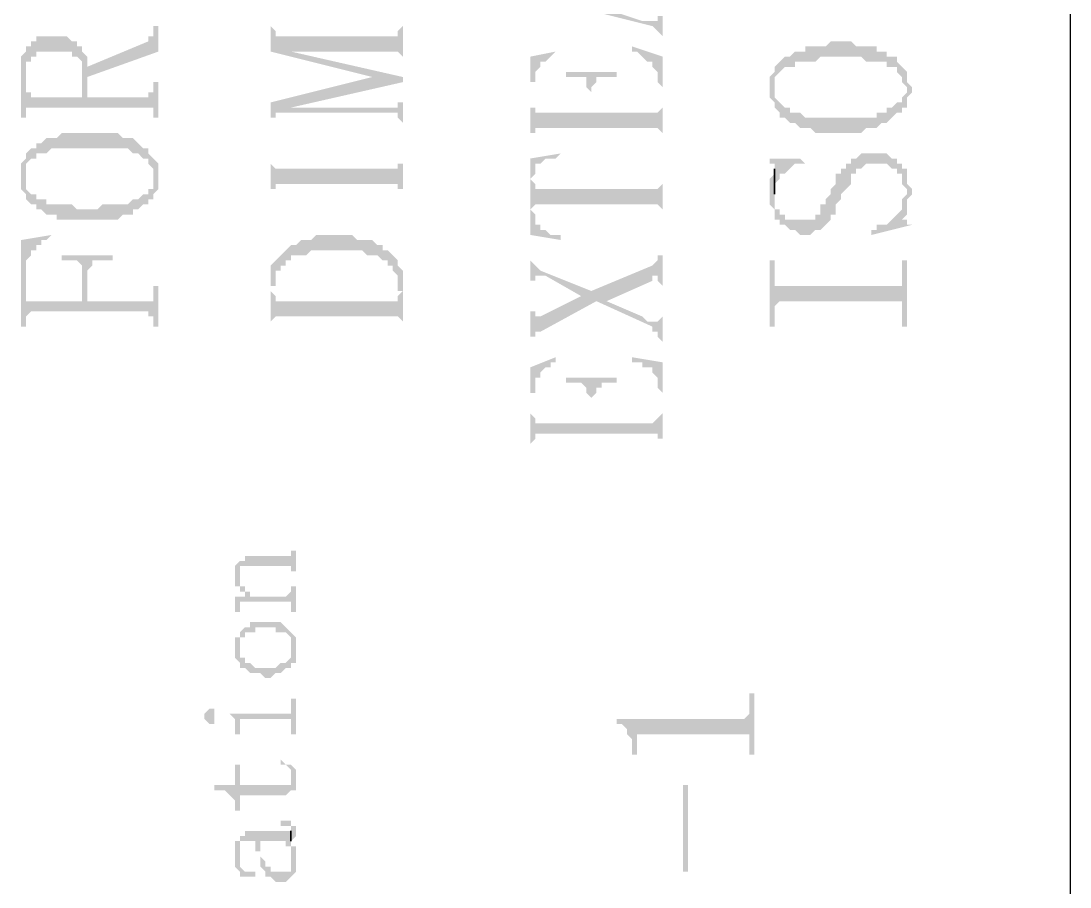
# Model space of a CAD drawing. Header units: millimetres. Extents: x 1186 to 2336, y 1181 to 1549.
# Drawn here: x 1463.78 to 1473.08, y 1452.67 to 1460.35 of the extents above; entities that cross this region are included whole.
import ezdxf

# ---------------------------------------------------------------- set-up
doc = ezdxf.new("R2010")
doc.units = ezdxf.units.MM

msp = doc.modelspace()

# ---------------------------------------------------------------- hatches: boundary and pattern name
at = {"transparency": 33554559}
for points in [[(1468.29287, 1460.57228), (1469.37604, 1460.30149), (1469.42117, 1460.25636), (1469.42117, 1460.25636), (1469.46631, 1460.21123), (1469.46631, 1460.16609), (1469.46631, 1460.43689), (1469.46631, 1460.39176), (1469.42117, 1460.39176), (1469.42117, 1460.34662), (1469.28578, 1460.34662), (1469.01499, 1460.43689), (1469.01499, 1460.75281), (1468.96985, 1460.43689), (1468.38313, 1460.57228), (1468.38313, 1460.57228)], [(1464.36637, 1459.94043), (1464.36637, 1459.85017), (1464.99822, 1460.07583), (1464.99822, 1460.30149), (1464.95309, 1460.30149), (1464.95309, 1460.25636), (1464.95309, 1460.21123), (1464.90796, 1460.21123), (1464.90796, 1460.16609)], [(1465.99113, 1460.30149), (1465.99113, 1460.07583), (1466.89377, 1459.85017), (1466.89377, 1459.85017), (1467.16457, 1459.80504), (1467.16457, 1459.85017), (1466.17166, 1460.07583), (1466.17166, 1460.07583), (1466.08139, 1460.21123), (1466.03626, 1460.21123), (1466.03626, 1460.25636), (1465.99113, 1460.30149)], [(1466.08139, 1460.21123), (1466.17166, 1460.07583), (1467.11943, 1460.07583), (1467.16457, 1460.0307), (1467.16457, 1459.98557), (1467.16457, 1460.30149), (1467.16457, 1460.30149), (1467.11943, 1460.25636), (1467.11943, 1460.21123), (1467.0743, 1460.21123)], [(1463.77965, 1459.8953), (1463.77965, 1459.48911), (1463.82479, 1459.48911), (1463.82479, 1459.85017), (1463.82479, 1459.98557), (1463.86992, 1459.98557), (1463.86992, 1460.0307), (1463.91505, 1460.0307), (1463.91505, 1460.07583), (1464.23097, 1460.07583), (1464.23097, 1460.0307), (1464.27611, 1460.0307), (1464.32124, 1459.98557), (1464.32124, 1459.94043), (1464.32124, 1459.66964), (1464.36637, 1460.0307), (1464.32124, 1460.07583), (1464.32124, 1460.12096), (1464.27611, 1460.12096), (1464.27611, 1460.16609), (1464.23097, 1460.16609), (1464.18584, 1460.21123), (1463.91505, 1460.21123), (1463.91505, 1460.16609), (1463.86992, 1460.16609), (1463.86992, 1460.12096), (1463.82479, 1460.12096), (1463.82479, 1460.07583), (1463.82479, 1460.07583), (1463.77965, 1460.0307), (1463.77965, 1459.94043), (1463.77965, 1459.94043)], [(1470.45921, 1459.8953), (1470.45921, 1459.7599), (1470.45921, 1459.80504), (1470.45921, 1459.85017), (1470.50435, 1459.8953), (1470.50435, 1459.8953), (1470.54948, 1459.94043), (1470.63974, 1459.94043), (1470.63974, 1459.98557), (1470.82027, 1459.98557), (1470.8654, 1460.0307), (1471.22646, 1460.0307), (1471.27159, 1459.98557), (1471.45212, 1459.98557), (1471.45212, 1459.94043), (1471.54239, 1459.94043), (1471.54239, 1459.8953), (1471.58752, 1459.85017), (1471.58752, 1459.80504), (1471.63265, 1459.7599), (1471.63265, 1459.8953), (1471.58752, 1459.94043), (1471.58752, 1459.94043), (1471.54239, 1459.98557), (1471.54239, 1460.0307), (1471.45212, 1460.0307), (1471.45212, 1460.07583), (1471.36186, 1460.07583), (1471.36186, 1460.12096), (1471.18133, 1460.12096), (1471.1362, 1460.16609), (1470.95567, 1460.16609), (1470.91054, 1460.12096), (1470.73001, 1460.12096), (1470.73001, 1460.07583), (1470.63974, 1460.07583), (1470.59461, 1460.0307), (1470.54948, 1460.0307), (1470.50435, 1459.98557), (1470.50435, 1459.98557), (1470.45921, 1459.94043)], [(1468.29287, 1460.0307), (1468.29287, 1459.30858), (1468.29287, 1459.80504), (1468.338, 1459.80504), (1468.338, 1459.85017), (1468.338, 1459.8953), (1468.38313, 1459.94043), (1468.38313, 1459.98557), (1468.42827, 1459.98557), (1468.4734, 1460.0307), (1468.4734, 1460.0307), (1468.51853, 1460.07583), (1468.51853, 1460.07583)], [(1469.19551, 1460.07583), (1469.24065, 1460.07583), (1469.28578, 1460.0307), (1469.28578, 1460.0307), (1469.33091, 1459.98557), (1469.37604, 1459.98557), (1469.37604, 1459.94043), (1469.37604, 1459.94043), (1469.42117, 1459.8953), (1469.42117, 1459.80504), (1469.46631, 1459.7599), (1469.46631, 1459.30858), (1469.46631, 1460.0307), (1469.19551, 1460.12096)], [(1463.82479, 1459.53424), (1463.82479, 1459.57938), (1464.95309, 1459.57938), (1464.95309, 1459.48911), (1464.99822, 1459.48911), (1464.99822, 1459.80504), (1464.95309, 1459.80504), (1464.95309, 1459.7599), (1464.95309, 1459.71477), (1464.90796, 1459.71477), (1464.90796, 1459.66964), (1464.36637, 1459.66964), (1464.36637, 1460.0307), (1464.36637, 1460.0307), (1464.32124, 1459.66964), (1463.86992, 1459.66964), (1463.86992, 1459.71477), (1463.82479, 1459.71477), (1463.82479, 1459.85017)], [(1468.6088, 1459.8953), (1468.6088, 1459.85017), (1468.78932, 1459.85017), (1468.78932, 1459.7599), (1468.83446, 1459.71477), (1468.83446, 1459.53424), (1468.83446, 1459.7599), (1468.87959, 1459.80504), (1468.87959, 1459.85017), (1469.06012, 1459.85017), (1469.06012, 1459.8953)], [(1470.41408, 1459.7599), (1470.41408, 1459.66964), (1470.41408, 1459.66964), (1470.45921, 1459.62451), (1470.45921, 1459.57938), (1470.45921, 1459.57938), (1470.50435, 1459.53424), (1470.50435, 1459.48911), (1470.54948, 1459.48911), (1470.59461, 1459.44398), (1470.63974, 1459.44398), (1470.68488, 1459.39885), (1470.77514, 1459.39885), (1470.82027, 1459.35372), (1471.22646, 1459.35372), (1471.27159, 1459.39885), (1471.36186, 1459.39885), (1471.40699, 1459.44398), (1471.45212, 1459.44398), (1471.49725, 1459.48911), (1471.49725, 1459.48911), (1471.54239, 1459.53424), (1471.58752, 1459.53424), (1471.58752, 1459.57938), (1471.63265, 1459.57938), (1471.63265, 1459.66964), (1471.63265, 1459.66964), (1471.67778, 1459.71477), (1471.67778, 1459.7599), (1471.67778, 1459.7599), (1471.63265, 1459.80504), (1471.63265, 1459.8953), (1471.63265, 1459.7599), (1471.63265, 1459.71477), (1471.58752, 1459.66964), (1471.58752, 1459.62451), (1471.54239, 1459.62451), (1471.49725, 1459.57938), (1471.45212, 1459.57938), (1471.45212, 1459.53424), (1471.36186, 1459.53424), (1471.36186, 1459.48911), (1470.73001, 1459.48911), (1470.68488, 1459.53424), (1470.59461, 1459.53424), (1470.59461, 1459.57938), (1470.54948, 1459.57938), (1470.50435, 1459.62451), (1470.50435, 1459.62451), (1470.45921, 1459.66964), (1470.45921, 1459.8953), (1470.45921, 1459.8953), (1470.41408, 1459.85017), (1470.41408, 1459.80504), (1470.41408, 1459.80504)], [(1465.99113, 1459.62451), (1465.99113, 1459.44398), (1465.99113, 1459.48911), (1466.03626, 1459.48911), (1466.03626, 1459.53424), (1466.08139, 1459.53424), (1466.17166, 1459.57938), (1467.16457, 1459.80504), (1466.89377, 1459.85017)], [(1468.29287, 1459.35372), (1468.338, 1459.35372), (1468.338, 1459.39885), (1469.42117, 1459.39885), (1469.46631, 1459.35372), (1469.46631, 1459.57938), (1469.46631, 1459.57938), (1469.42117, 1459.53424), (1468.83446, 1459.53424), (1468.83446, 1459.71477), (1468.83446, 1459.53424), (1468.338, 1459.53424), (1468.338, 1459.57938), (1468.29287, 1459.57938), (1468.29287, 1459.80504)], [(1466.08139, 1459.53424), (1467.11943, 1459.53424), (1467.11943, 1459.48911), (1467.11943, 1459.48911), (1467.16457, 1459.44398), (1467.16457, 1459.66964), (1467.16457, 1459.62451), (1467.11943, 1459.62451), (1467.11943, 1459.57938), (1466.17166, 1459.57938)], [(1463.82479, 1459.12805), (1463.82479, 1458.94753), (1463.82479, 1458.99266), (1463.82479, 1459.08292), (1463.82479, 1459.08292), (1463.86992, 1459.12805), (1463.91505, 1459.12805), (1463.91505, 1459.17319), (1464.00531, 1459.17319), (1464.05045, 1459.21832), (1464.72743, 1459.21832), (1464.77256, 1459.17319), (1464.81769, 1459.17319), (1464.86283, 1459.12805), (1464.90796, 1459.12805), (1464.90796, 1459.08292), (1464.95309, 1459.03779), (1464.95309, 1458.94753), (1464.95309, 1459.12805), (1464.95309, 1459.12805), (1464.90796, 1459.17319), (1464.90796, 1459.21832), (1464.86283, 1459.21832), (1464.81769, 1459.26345), (1464.81769, 1459.26345), (1464.77256, 1459.30858), (1464.6823, 1459.30858), (1464.63716, 1459.35372), (1464.14071, 1459.35372), (1464.09558, 1459.30858), (1464.00531, 1459.30858), (1463.96018, 1459.26345), (1463.91505, 1459.26345), (1463.91505, 1459.21832), (1463.86992, 1459.21832), (1463.82479, 1459.17319), (1463.82479, 1459.17319)], [(1465.99113, 1459.26345), (1465.99113, 1458.67673), (1465.99113, 1458.85726), (1466.03626, 1458.85726), (1466.03626, 1458.90239), (1467.11943, 1458.90239), (1467.11943, 1458.85726), (1467.16457, 1458.85726), (1467.16457, 1458.67673), (1467.16457, 1459.26345), (1467.16457, 1459.08292), (1467.11943, 1459.08292), (1467.11943, 1459.03779), (1466.03626, 1459.03779), (1465.99113, 1459.08292)], [(1463.77965, 1458.94753), (1463.77965, 1458.85726), (1463.77965, 1458.85726), (1463.82479, 1458.81213), (1463.82479, 1458.767), (1463.82479, 1458.767), (1463.86992, 1458.72187), (1463.91505, 1458.72187), (1463.91505, 1458.67673), (1463.96018, 1458.67673), (1464.00531, 1458.6316), (1464.09558, 1458.6316), (1464.09558, 1458.58647), (1464.63716, 1458.58647), (1464.6823, 1458.6316), (1464.77256, 1458.6316), (1464.77256, 1458.67673), (1464.81769, 1458.67673), (1464.86283, 1458.72187), (1464.90796, 1458.72187), (1464.90796, 1458.767), (1464.95309, 1458.767), (1464.95309, 1458.81213), (1464.99822, 1458.85726), (1464.99822, 1458.94753), (1464.99822, 1459.08292), (1464.99822, 1459.08292), (1464.95309, 1459.12805), (1464.95309, 1458.94753), (1464.95309, 1458.85726), (1464.90796, 1458.85726), (1464.90796, 1458.81213), (1464.86283, 1458.81213), (1464.81769, 1458.767), (1464.77256, 1458.767), (1464.72743, 1458.72187), (1464.50177, 1458.72187), (1464.45664, 1458.67673), (1464.27611, 1458.67673), (1464.23097, 1458.72187), (1464.00531, 1458.72187), (1464.00531, 1458.767), (1463.91505, 1458.767), (1463.91505, 1458.81213), (1463.86992, 1458.81213), (1463.82479, 1458.85726), (1463.82479, 1458.94753), (1463.82479, 1459.12805), (1463.77965, 1459.08292), (1463.77965, 1458.99266)], [(1468.29287, 1459.12805), (1468.29287, 1458.94753), (1468.29287, 1458.94753), (1468.338, 1458.99266), (1468.338, 1459.03779), (1468.338, 1459.08292), (1468.38313, 1459.08292), (1468.42827, 1459.12805), (1468.51853, 1459.12805), (1468.56366, 1459.17319), (1468.56366, 1459.17319)], [(1468.29287, 1459.12805), (1468.29287, 1458.45107), (1468.56366, 1458.40594), (1468.56366, 1458.45107), (1468.4734, 1458.45107), (1468.42827, 1458.4962), (1468.38313, 1458.4962), (1468.38313, 1458.54134), (1468.338, 1458.54134), (1468.338, 1458.6316), (1468.29287, 1458.67673), (1468.29287, 1458.94753)], [(1470.41408, 1458.81213), (1470.41408, 1458.72187), (1470.41408, 1458.72187), (1470.45921, 1458.67673), (1470.45921, 1458.58647), (1470.50435, 1458.58647), (1470.50435, 1458.54134), (1470.54948, 1458.54134), (1470.59461, 1458.4962), (1470.63974, 1458.4962), (1470.68488, 1458.45107), (1470.77514, 1458.45107), (1470.82027, 1458.4962), (1470.8654, 1458.4962), (1470.91054, 1458.54134), (1470.91054, 1458.54134), (1470.95567, 1458.58647), (1470.95567, 1458.6316), (1471.0008, 1458.6316), (1471.0008, 1458.72187), (1471.04593, 1458.767), (1471.04593, 1458.81213), (1471.09106, 1458.85726), (1471.09106, 1458.85726), (1471.1362, 1458.90239), (1471.1362, 1458.99266), (1471.18133, 1458.99266), (1471.18133, 1459.03779), (1471.22646, 1459.03779), (1471.27159, 1459.08292), (1471.45212, 1459.08292), (1471.49725, 1459.03779), (1471.54239, 1459.03779), (1471.54239, 1458.99266), (1471.58752, 1458.99266), (1471.58752, 1458.90239), (1471.63265, 1458.85726), (1471.63265, 1458.67673), (1471.63265, 1458.72187), (1471.63265, 1458.767), (1471.67778, 1458.81213), (1471.67778, 1458.85726), (1471.67778, 1458.85726), (1471.63265, 1458.90239), (1471.63265, 1459.03779), (1471.58752, 1459.03779), (1471.58752, 1459.08292), (1471.54239, 1459.08292), (1471.54239, 1459.12805), (1471.49725, 1459.12805), (1471.45212, 1459.17319), (1471.22646, 1459.17319), (1471.18133, 1459.12805), (1471.1362, 1459.12805), (1471.1362, 1459.08292), (1471.09106, 1459.08292), (1471.09106, 1459.03779), (1471.04593, 1459.03779), (1471.04593, 1458.99266), (1471.0008, 1458.99266), (1471.0008, 1458.90239), (1470.95567, 1458.85726), (1470.95567, 1458.81213), (1470.91054, 1458.767), (1470.91054, 1458.72187), (1470.8654, 1458.72187), (1470.8654, 1458.6316), (1470.82027, 1458.6316), (1470.82027, 1458.58647), (1470.54948, 1458.58647), (1470.54948, 1458.6316), (1470.50435, 1458.6316), (1470.50435, 1458.67673), (1470.45921, 1458.67673), (1470.45921, 1458.99266), (1470.41408, 1458.94753), (1470.41408, 1458.90239), (1470.41408, 1458.85726)], [(1470.41408, 1459.12805), (1470.41408, 1459.08292), (1470.45921, 1459.08292), (1470.45921, 1458.90239), (1470.45921, 1458.90239), (1470.50435, 1458.94753), (1470.50435, 1458.99266), (1470.54948, 1458.99266), (1470.59461, 1459.03779), (1470.59461, 1459.03779), (1470.63974, 1459.08292), (1470.73001, 1459.08292), (1470.68488, 1459.12805)], [(1468.29287, 1458.94753), (1468.29287, 1458.67673), (1468.338, 1458.72187), (1469.42117, 1458.72187), (1469.46631, 1458.67673), (1469.46631, 1458.6316), (1469.46631, 1458.99266), (1469.46631, 1458.90239), (1469.46631, 1458.90239), (1469.42117, 1458.85726), (1468.338, 1458.85726), (1468.338, 1458.90239)], [(1471.58752, 1458.767), (1471.58752, 1458.58647), (1471.63265, 1458.6316), (1471.63265, 1458.85726), (1471.63265, 1458.81213)], [(1471.31673, 1458.4962), (1471.31673, 1458.45107), (1471.67778, 1458.54134), (1471.63265, 1458.54134), (1471.63265, 1458.58647), (1471.58752, 1458.58647), (1471.58752, 1458.767), (1471.58752, 1458.72187), (1471.58752, 1458.67673), (1471.54239, 1458.6316), (1471.54239, 1458.6316), (1471.49725, 1458.58647), (1471.49725, 1458.58647), (1471.45212, 1458.54134), (1471.36186, 1458.54134), (1471.36186, 1458.4962)], [(1463.77965, 1458.40594), (1463.77965, 1457.63869), (1463.82479, 1457.63869), (1463.82479, 1458.13515), (1463.82479, 1458.18028), (1463.82479, 1458.22541), (1463.86992, 1458.27054), (1463.86992, 1458.31568), (1463.91505, 1458.31568), (1463.91505, 1458.36081), (1463.96018, 1458.36081), (1463.96018, 1458.40594), (1464.00531, 1458.40594), (1464.05045, 1458.45107), (1464.05045, 1458.45107)], [(1465.99113, 1457.95462), (1465.99113, 1457.63869), (1465.99113, 1457.99975), (1466.03626, 1457.99975), (1466.03626, 1458.13515), (1466.08139, 1458.13515), (1466.08139, 1458.18028), (1466.12653, 1458.18028), (1466.12653, 1458.22541), (1466.17166, 1458.22541), (1466.17166, 1458.27054), (1466.30705, 1458.27054), (1466.35219, 1458.31568), (1466.80351, 1458.31568), (1466.84864, 1458.27054), (1466.93891, 1458.27054), (1466.98404, 1458.22541), (1467.02917, 1458.22541), (1467.02917, 1458.18028), (1467.0743, 1458.18028), (1467.0743, 1458.13515), (1467.11943, 1458.09001), (1467.11943, 1457.95462), (1467.16457, 1457.95462), (1467.16457, 1457.63869), (1467.16457, 1457.95462), (1467.16457, 1458.13515), (1467.16457, 1458.13515), (1467.11943, 1458.18028), (1467.11943, 1458.22541), (1467.11943, 1458.22541), (1467.0743, 1458.27054), (1467.0743, 1458.27054), (1467.02917, 1458.31568), (1466.98404, 1458.31568), (1466.98404, 1458.36081), (1466.93891, 1458.36081), (1466.89377, 1458.40594), (1466.75838, 1458.40594), (1466.71324, 1458.45107), (1466.39732, 1458.45107), (1466.35219, 1458.40594), (1466.26192, 1458.40594), (1466.21679, 1458.36081), (1466.17166, 1458.36081), (1466.12653, 1458.31568), (1466.12653, 1458.31568), (1466.08139, 1458.27054), (1466.08139, 1458.27054), (1466.03626, 1458.22541), (1466.03626, 1458.22541), (1465.99113, 1458.18028), (1465.99113, 1458.09001), (1465.99113, 1457.99975)], [(1464.14071, 1458.27054), (1464.14071, 1458.22541), (1464.27611, 1458.22541), (1464.32124, 1458.18028), (1464.32124, 1457.86435), (1464.36637, 1458.09001), (1464.36637, 1458.13515), (1464.36637, 1458.13515), (1464.4115, 1458.18028), (1464.4115, 1458.22541), (1464.59203, 1458.22541), (1464.59203, 1458.27054)], [(1468.29287, 1457.81922), (1468.29287, 1457.5033), (1468.29287, 1457.54843), (1468.338, 1457.54843), (1468.338, 1457.59356), (1468.38313, 1457.59356), (1468.87959, 1457.86435), (1468.96985, 1457.86435), (1469.37604, 1458.04488), (1469.37604, 1458.09001), (1469.42117, 1458.09001), (1469.42117, 1458.04488), (1469.46631, 1457.99975), (1469.46631, 1458.31568), (1469.46631, 1458.27054), (1469.42117, 1458.27054), (1469.42117, 1458.22541), (1469.42117, 1458.22541), (1469.37604, 1458.18028), (1468.83446, 1457.95462), (1468.74419, 1457.90949), (1468.38313, 1457.72896), (1468.338, 1457.72896), (1468.338, 1457.77409), (1468.29287, 1457.77409)], [(1468.29287, 1458.27054), (1468.29287, 1457.99975), (1468.29287, 1458.04488), (1468.338, 1458.04488), (1468.338, 1458.09001), (1468.42827, 1458.09001), (1468.74419, 1457.90949), (1468.83446, 1457.95462), (1468.38313, 1458.13515), (1468.338, 1458.18028), (1468.338, 1458.18028), (1468.29287, 1458.22541)], [(1470.41408, 1458.22541), (1470.41408, 1457.63869), (1470.45921, 1457.63869), (1470.45921, 1457.81922), (1470.45921, 1457.81922), (1470.50435, 1457.86435), (1471.58752, 1457.86435), (1471.58752, 1457.81922), (1471.58752, 1457.63869), (1471.63265, 1457.63869), (1471.63265, 1458.22541), (1471.58752, 1458.22541), (1471.58752, 1458.04488), (1471.58752, 1457.99975), (1470.45921, 1457.99975), (1470.45921, 1458.22541)], [(1463.82479, 1457.68383), (1463.82479, 1457.72896), (1463.82479, 1457.72896), (1463.86992, 1457.77409), (1464.90796, 1457.77409), (1464.90796, 1457.72896), (1464.95309, 1457.72896), (1464.95309, 1457.63869), (1464.99822, 1457.63869), (1464.99822, 1457.99975), (1464.95309, 1457.99975), (1464.95309, 1457.90949), (1464.95309, 1457.86435), (1464.36637, 1457.86435), (1464.36637, 1458.09001), (1464.32124, 1457.86435), (1463.82479, 1457.86435), (1463.82479, 1457.90949), (1463.82479, 1458.13515)], [(1465.99113, 1457.68383), (1465.99113, 1457.68383), (1466.03626, 1457.72896), (1467.11943, 1457.72896), (1467.16457, 1457.68383), (1467.16457, 1457.95462), (1467.11943, 1457.90949), (1467.11943, 1457.86435), (1466.03626, 1457.86435), (1466.03626, 1457.90949), (1466.03626, 1457.90949), (1465.99113, 1457.95462)], [(1468.87959, 1457.86435), (1469.37604, 1457.63869), (1469.37604, 1457.59356), (1469.42117, 1457.59356), (1469.42117, 1457.54843), (1469.46631, 1457.5033), (1469.46631, 1457.72896), (1469.46631, 1457.72896), (1469.42117, 1457.68383), (1469.33091, 1457.68383), (1469.28578, 1457.72896), (1468.96985, 1457.86435)], [(1468.29287, 1457.27764), (1468.29287, 1456.60065), (1468.29287, 1457.05197), (1468.338, 1457.05197), (1468.338, 1457.18737), (1468.38313, 1457.18737), (1468.38313, 1457.2325), (1468.38313, 1457.2325), (1468.42827, 1457.27764), (1468.4734, 1457.27764), (1468.4734, 1457.32277), (1468.51853, 1457.32277), (1468.51853, 1457.3679)], [(1469.19551, 1457.3679), (1469.19551, 1457.32277), (1469.28578, 1457.32277), (1469.28578, 1457.27764), (1469.37604, 1457.27764), (1469.37604, 1457.2325), (1469.37604, 1457.2325), (1469.42117, 1457.18737), (1469.42117, 1457.14224), (1469.42117, 1457.09711), (1469.46631, 1457.05197), (1469.46631, 1456.60065), (1469.46631, 1457.32277)], [(1468.6088, 1457.18737), (1468.6088, 1457.14224), (1468.74419, 1457.14224), (1468.78932, 1457.09711), (1468.78932, 1457.05197), (1468.83446, 1457.00684), (1468.83446, 1456.78118), (1468.83446, 1457.00684), (1468.83446, 1457.00684), (1468.87959, 1457.05197), (1468.87959, 1457.09711), (1468.92472, 1457.09711), (1468.92472, 1457.14224), (1469.06012, 1457.14224), (1469.06012, 1457.18737)], [(1468.29287, 1456.60065), (1468.338, 1456.64579), (1468.338, 1456.69092), (1469.42117, 1456.69092), (1469.42117, 1456.64579), (1469.46631, 1456.64579), (1469.46631, 1456.87145), (1469.46631, 1456.87145), (1469.42117, 1456.82631), (1469.42117, 1456.82631), (1469.37604, 1456.78118), (1468.83446, 1456.78118), (1468.83446, 1457.00684), (1468.83446, 1456.78118), (1468.338, 1456.78118), (1468.338, 1456.82631), (1468.338, 1456.82631), (1468.29287, 1456.87145), (1468.29287, 1457.05197)], [(1465.72034, 1455.56261), (1465.72034, 1455.42722), (1465.72034, 1455.47235), (1465.72034, 1455.51748), (1466.17166, 1455.51748), (1466.17166, 1455.47235), (1466.21679, 1455.47235), (1466.21679, 1455.65288), (1466.17166, 1455.65288), (1466.17166, 1455.60775), (1465.76547, 1455.60775), (1465.76547, 1455.56261)], [(1465.6752, 1455.42722), (1465.6752, 1455.38208), (1465.6752, 1455.33695), (1465.72034, 1455.33695), (1465.72034, 1455.29182), (1465.76547, 1455.29182), (1465.76547, 1455.24669), (1465.76547, 1455.29182), (1465.76547, 1455.33695), (1465.72034, 1455.33695), (1465.72034, 1455.38208), (1465.72034, 1455.42722), (1465.72034, 1455.56261), (1465.6752, 1455.51748), (1465.6752, 1455.47235), (1465.6752, 1455.47235)], [(1465.6752, 1455.24669), (1465.6752, 1455.20156), (1465.6752, 1455.11129), (1465.72034, 1455.11129), (1465.72034, 1455.20156), (1466.17166, 1455.20156), (1466.17166, 1455.11129), (1466.21679, 1455.11129), (1466.21679, 1455.33695), (1466.17166, 1455.33695), (1466.17166, 1455.29182), (1466.17166, 1455.29182), (1466.12653, 1455.24669), (1465.8106, 1455.24669), (1465.8106, 1455.29182), (1465.76547, 1455.29182), (1465.76547, 1455.24669)], [(1465.72034, 1454.88563), (1465.72034, 1454.79537), (1465.72034, 1454.8405), (1465.72034, 1454.88563), (1465.76547, 1454.88563), (1465.76547, 1454.93076), (1465.85573, 1454.93076), (1465.85573, 1454.97589), (1466.03626, 1454.97589), (1466.03626, 1454.93076), (1466.12653, 1454.93076), (1466.17166, 1454.88563), (1466.17166, 1454.8405), (1466.17166, 1454.79537), (1466.17166, 1454.79537), (1466.21679, 1454.65997), (1466.21679, 1454.7051), (1466.21679, 1454.75023), (1466.21679, 1454.79537), (1466.21679, 1454.8405), (1466.21679, 1454.88563), (1466.21679, 1454.88563), (1466.17166, 1454.93076), (1466.17166, 1454.93076), (1466.12653, 1454.97589), (1466.12653, 1454.97589), (1466.08139, 1455.02103), (1465.8106, 1455.02103), (1465.8106, 1454.97589), (1465.76547, 1454.97589), (1465.72034, 1454.93076), (1465.72034, 1454.93076)], [(1465.6752, 1454.79537), (1465.6752, 1454.75023), (1465.6752, 1454.7051), (1465.6752, 1454.7051), (1465.72034, 1454.65997), (1465.72034, 1454.61484), (1465.76547, 1454.61484), (1465.8106, 1454.56971), (1465.90087, 1454.56971), (1465.946, 1454.52457), (1465.99113, 1454.52457), (1466.03626, 1454.56971), (1466.08139, 1454.56971), (1466.12653, 1454.61484), (1466.17166, 1454.61484), (1466.17166, 1454.65997), (1466.21679, 1454.65997), (1466.17166, 1454.79537), (1466.17166, 1454.75023), (1466.17166, 1454.7051), (1466.17166, 1454.7051), (1466.12653, 1454.65997), (1466.08139, 1454.65997), (1466.03626, 1454.61484), (1465.85573, 1454.61484), (1465.8106, 1454.65997), (1465.76547, 1454.65997), (1465.76547, 1454.7051), (1465.72034, 1454.7051), (1465.72034, 1454.75023), (1465.72034, 1454.88563), (1465.6752, 1454.88563), (1465.6752, 1454.8405)], [(1469.06012, 1454.16352), (1469.06012, 1454.11838), (1469.10525, 1454.11838), (1469.15038, 1454.07325), (1469.15038, 1454.02812), (1469.19551, 1453.98299), (1469.19551, 1453.84759), (1469.24065, 1453.84759), (1469.24065, 1453.98299), (1469.24065, 1454.02812), (1470.23355, 1454.02812), (1470.23355, 1453.84759), (1470.27869, 1453.84759), (1470.27869, 1454.38918), (1470.23355, 1454.38918), (1470.23355, 1454.20865), (1470.23355, 1454.20865), (1470.18842, 1454.16352), (1470.14329, 1454.16352)], [(1465.63007, 1454.20865), (1465.63007, 1454.20865), (1465.6752, 1454.16352), (1465.6752, 1454.11838), (1465.6752, 1454.07325), (1465.6752, 1454.02812), (1465.72034, 1454.02812), (1465.72034, 1454.11838), (1465.72034, 1454.16352), (1466.17166, 1454.16352), (1466.17166, 1454.11838), (1466.17166, 1454.02812), (1466.21679, 1454.02812), (1466.21679, 1454.34404), (1466.17166, 1454.34404), (1466.17166, 1454.25378), (1466.17166, 1454.20865), (1466.12653, 1454.20865)], [(1465.40441, 1454.20865), (1465.40441, 1454.16352), (1465.40441, 1454.16352), (1465.44954, 1454.11838), (1465.49468, 1454.11838), (1465.49468, 1454.16352), (1465.49468, 1454.20865), (1465.49468, 1454.25378), (1465.44954, 1454.25378), (1465.40441, 1454.20865)], [(1465.49468, 1453.5768), (1465.49468, 1453.53167), (1465.58494, 1453.53167), (1465.63007, 1453.48653), (1465.63007, 1453.48653), (1465.6752, 1453.4414), (1465.6752, 1453.39627), (1465.6752, 1453.35114), (1465.72034, 1453.35114), (1465.72034, 1453.48653), (1466.12653, 1453.48653), (1466.17166, 1453.53167), (1466.21679, 1453.53167), (1466.17166, 1453.66706), (1466.17166, 1453.5768), (1465.72034, 1453.5768), (1465.72034, 1453.75733), (1465.6752, 1453.75733), (1465.6752, 1453.5768)], [(1466.08139, 1453.75733), (1466.12653, 1453.75733), (1466.17166, 1453.71219), (1466.17166, 1453.66706), (1466.17166, 1453.66706), (1466.21679, 1453.53167), (1466.21679, 1453.5768), (1466.21679, 1453.62193), (1466.21679, 1453.66706), (1466.21679, 1453.71219), (1466.21679, 1453.71219), (1466.17166, 1453.75733), (1466.12653, 1453.75733), (1466.08139, 1453.80246), (1466.08139, 1453.80246)], [(1469.69197, 1452.80955), (1469.69197, 1453.5768), (1469.64684, 1453.5768), (1469.64684, 1452.80955)], [(1466.08139, 1453.26087), (1466.08139, 1453.21574), (1466.17166, 1453.21574), (1466.17166, 1453.08034), (1466.21679, 1453.12548), (1466.21679, 1453.17061), (1466.21679, 1453.21574), (1466.17166, 1453.21574), (1466.17166, 1453.26087), (1466.12653, 1453.26087)], [(1465.6752, 1452.94495), (1465.6752, 1452.89981), (1465.6752, 1452.85468), (1465.6752, 1452.85468), (1465.72034, 1452.80955), (1465.72034, 1452.99008), (1465.72034, 1453.03521), (1465.72034, 1453.08034), (1465.85573, 1453.08034), (1465.85573, 1452.99008), (1465.90087, 1452.99008), (1465.90087, 1452.89981), (1465.90087, 1453.08034), (1466.12653, 1453.08034), (1466.12653, 1453.03521), (1466.17166, 1453.03521), (1466.17166, 1452.99008), (1466.17166, 1452.94495), (1466.17166, 1452.89981), (1466.21679, 1453.03521), (1466.17166, 1453.03521), (1466.17166, 1453.08034), (1466.17166, 1453.17061), (1465.76547, 1453.17061), (1465.76547, 1453.12548), (1465.72034, 1453.12548), (1465.72034, 1453.08034), (1465.6752, 1453.08034), (1465.6752, 1453.03521), (1465.6752, 1452.99008)], [(1465.90087, 1452.89981), (1465.90087, 1452.85468), (1465.90087, 1452.85468), (1465.946, 1452.80955), (1465.946, 1452.76442), (1465.99113, 1452.76442), (1466.03626, 1452.71929), (1466.12653, 1452.71929), (1466.17166, 1452.76442), (1466.17166, 1452.76442), (1466.21679, 1452.80955), (1466.21679, 1452.85468), (1466.21679, 1452.89981), (1466.21679, 1452.94495), (1466.21679, 1452.99008), (1466.21679, 1453.03521), (1466.17166, 1452.89981), (1466.17166, 1452.85468), (1466.17166, 1452.80955), (1465.99113, 1452.80955), (1465.99113, 1452.85468), (1465.946, 1452.85468), (1465.946, 1452.89981), (1465.946, 1452.89981), (1465.90087, 1452.94495), (1465.90087, 1453.03521), (1465.90087, 1453.08034)], [(1465.72034, 1452.80955), (1465.72034, 1452.76442), (1465.85573, 1452.76442), (1465.85573, 1452.80955), (1465.76547, 1452.80955), (1465.72034, 1452.85468), (1465.72034, 1452.89981), (1465.72034, 1452.94495), (1465.72034, 1452.94495)]]:
    msp.add_hatch(color=256, dxfattribs=at).paths.add_polyline_path(points)

# ---------------------------------------------------------------- linework, layer by layer
msp.add_lwpolyline([(1473.07688, 1542.83599), (1473.07688, 1256.09504)])
for points in [[(1470.45921, 1458.99266), (1470.45921, 1458.81213), (1470.45921, 1459.03779), (1470.45921, 1459.03779)], [(1466.17166, 1453.17061), (1466.17166, 1453.08034), (1466.17166, 1453.17061)]]:
    msp.add_lwpolyline(points, close=True)

doc.saveas('drawing.dxf')
